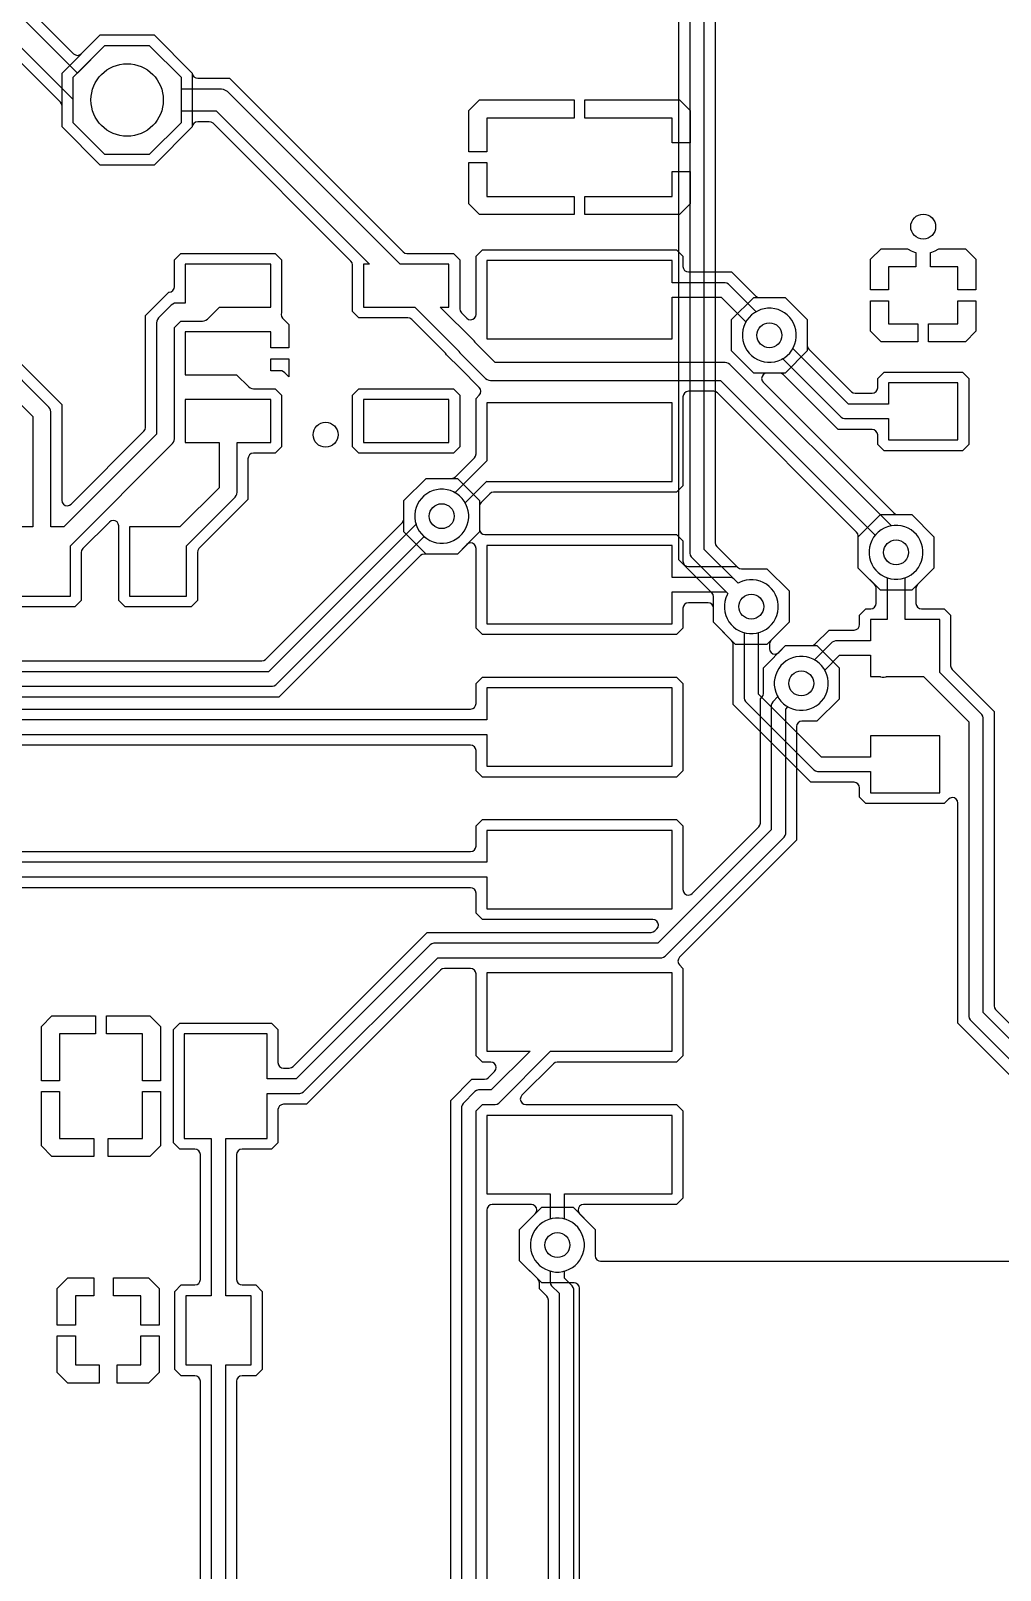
# Model space of a CAD drawing. Header units: millimetres. Extents: x 0 to 52.1, y 0 to 54.3.
# Drawn here: x 10.97 to 24.58, y 21.78 to 43.39 of the extents above; entities that cross this region are included whole.
import ezdxf

# ---------------------------------------------------------------- set-up
doc = ezdxf.new("R2010")
doc.units = ezdxf.units.MM

msp = doc.modelspace()

# ---------------------------------------------------------------- linework, layer by layer
at = {"layer": '16_copper'}
for points in [[(20.574, 45.82), (20.574, 36.205), (20.58, 36.175), (20.596, 36.151), (20.888, 35.859), (20.914, 35.842), (20.942, 35.837), (21.302, 35.837), (21.613, 35.526), (21.613, 35.086), (21.358, 34.832), (21.342, 34.807), (21.336, 34.778), (21.336, 34.716), (21.342, 34.687), (21.359, 34.662), (21.385, 34.645), (21.415, 34.64), (21.444, 34.647), (21.466, 34.662), (21.563, 34.76), (21.923, 34.76), (21.953, 34.766), (21.977, 34.782), (22.173, 34.978), (22.525, 34.978), (22.555, 34.984), (22.58, 35.001), (22.597, 35.027), (22.602, 35.054), (22.602, 35.187), (22.691, 35.276), (22.758, 35.276), (22.788, 35.282), (22.813, 35.299), (22.829, 35.325), (22.835, 35.352), (22.835, 35.565), (22.829, 35.595), (22.812, 35.619), (22.583, 35.848), (22.583, 36.288), (22.894, 36.599), (23.334, 36.599), (23.645, 36.288), (23.645, 35.848), (23.416, 35.619), (23.399, 35.594), (23.393, 35.565), (23.393, 35.352), (23.399, 35.322), (23.417, 35.297), (23.442, 35.281), (23.47, 35.276), (23.791, 35.276), (23.88, 35.187), (23.88, 34.476), (23.886, 34.446), (23.903, 34.422), (24.49, 33.834), (24.49, 29.703), (24.496, 29.674), (24.512, 29.649), (26.831, 27.331)], [(20.218, 45.673), (20.218, 36.055), (20.225, 36.029), (20.239, 36.006), (20.753, 35.492), (20.742, 35.474), (20.723, 35.428), (20.71, 35.38), (20.704, 35.331), (20.704, 35.281), (20.71, 35.232), (20.723, 35.184), (20.742, 35.138), (20.767, 35.095), (20.797, 35.056), (20.832, 35.021), (20.871, 34.991), (20.914, 34.966), (20.96, 34.947), (20.98, 34.942), (20.98, 34.023), (20.987, 33.997), (21.001, 33.974), (21.962, 33.013), (21.985, 32.999), (22.011, 32.992), (22.754, 32.992), (22.754, 32.694), (23.728, 32.694), (23.728, 33.493), (22.754, 33.493), (22.754, 33.195), (22.066, 33.195), (21.184, 34.078), (21.184, 34.942), (21.204, 34.947), (21.25, 34.966), (21.293, 34.991), (21.332, 35.021), (21.367, 35.056), (21.397, 35.095), (21.422, 35.138), (21.441, 35.184), (21.454, 35.232), (21.46, 35.281), (21.46, 35.331), (21.454, 35.38), (21.441, 35.428), (21.422, 35.474), (21.397, 35.517), (21.367, 35.556), (21.332, 35.591), (21.293, 35.621), (21.25, 35.646), (21.204, 35.665), (21.156, 35.678), (21.107, 35.684), (21.057, 35.684), (21.008, 35.678), (20.96, 35.665), (20.914, 35.646), (20.896, 35.635), (20.422, 36.11), (20.422, 45.728)], [(27.197, 26.246), (23.982, 29.461), (23.982, 32.549), (23.976, 32.579), (23.959, 32.604), (23.933, 32.62), (23.903, 32.625), (23.874, 32.618), (23.852, 32.603), (23.791, 32.542), (22.691, 32.542), (22.602, 32.631), (22.602, 32.764), (22.596, 32.793), (22.578, 32.818), (22.553, 32.835), (22.525, 32.84), (21.919, 32.84), (20.828, 33.931), (20.828, 34.778), (20.822, 34.808), (20.806, 34.832), (20.551, 35.086), (20.551, 35.446), (20.545, 35.476), (20.529, 35.5), (20.066, 35.963), (20.066, 45.578)], [(5.582, 34.188), (14.359, 34.188), (14.385, 34.195), (14.408, 34.209), (16.489, 36.289), (16.525, 36.261), (16.568, 36.236), (16.614, 36.217), (16.662, 36.204), (16.711, 36.198), (16.761, 36.198), (16.81, 36.204), (16.858, 36.217), (16.903, 36.236), (16.946, 36.261), (16.986, 36.291), (17.021, 36.326), (17.051, 36.365), (17.076, 36.408), (17.095, 36.454), (17.108, 36.502), (17.114, 36.551), (17.114, 36.601), (17.108, 36.65), (17.095, 36.698), (17.076, 36.744), (17.051, 36.787), (17.021, 36.826), (16.986, 36.861), (16.946, 36.891), (16.903, 36.916), (16.858, 36.935), (16.81, 36.948), (16.761, 36.954), (16.711, 36.954), (16.662, 36.948), (16.614, 36.935), (16.568, 36.916), (16.525, 36.891), (16.486, 36.861), (16.451, 36.826), (16.421, 36.787), (16.396, 36.744), (16.377, 36.698), (16.364, 36.65), (16.358, 36.601), (16.358, 36.551), (16.364, 36.502), (16.375, 36.462), (14.304, 34.392), (5.582, 34.392)], [(5.761, 34.544), (14.209, 34.544), (14.239, 34.55), (14.263, 34.566), (16.183, 36.486), (16.2, 36.511), (16.205, 36.54), (16.205, 36.796), (16.516, 37.107), (16.956, 37.107), (17.266, 36.796), (17.266, 36.356), (16.956, 36.045), (16.492, 36.045), (16.462, 36.039), (16.438, 36.023), (14.451, 34.036), (5.761, 34.036)], [(27.627, 26.319), (24.338, 29.609), (24.338, 33.743), (24.331, 33.768), (24.317, 33.792), (23.728, 34.381), (23.728, 35.124), (23.241, 35.124), (23.241, 35.711), (23.282, 35.728), (23.325, 35.753), (23.364, 35.783), (23.399, 35.818), (23.429, 35.857), (23.454, 35.9), (23.473, 35.946), (23.486, 35.994), (23.492, 36.043), (23.492, 36.093), (23.486, 36.142), (23.473, 36.19), (23.454, 36.236), (23.429, 36.279), (23.399, 36.318), (23.364, 36.353), (23.325, 36.383), (23.282, 36.408), (23.236, 36.427), (23.188, 36.44), (23.139, 36.446), (23.089, 36.446), (23.04, 36.44), (22.992, 36.427), (22.946, 36.408), (22.903, 36.383), (22.864, 36.353), (22.829, 36.318), (22.799, 36.279), (22.774, 36.236), (22.755, 36.19), (22.742, 36.142), (22.736, 36.093), (22.736, 36.043), (22.742, 35.994), (22.755, 35.946), (22.774, 35.9), (22.799, 35.857), (22.829, 35.818), (22.864, 35.783), (22.903, 35.753), (22.946, 35.728), (22.987, 35.711), (22.987, 35.124), (22.754, 35.124), (22.754, 34.826), (22.265, 34.826), (22.239, 34.819), (22.216, 34.806), (21.969, 34.558), (21.951, 34.569), (21.905, 34.588), (21.857, 34.601), (21.808, 34.607), (21.758, 34.607), (21.709, 34.601), (21.661, 34.588), (21.615, 34.569), (21.572, 34.544), (21.533, 34.514), (21.498, 34.479), (21.468, 34.44), (21.443, 34.397), (21.424, 34.351), (21.411, 34.303), (21.405, 34.254), (21.405, 34.204), (21.411, 34.155), (21.424, 34.107), (21.443, 34.061), (21.468, 34.018), (21.498, 33.979), (21.533, 33.944), (21.572, 33.914), (21.615, 33.889), (21.661, 33.87), (21.709, 33.857), (21.758, 33.851), (21.808, 33.851), (21.857, 33.857), (21.905, 33.87), (21.951, 33.889), (21.994, 33.914), (22.033, 33.944), (22.068, 33.979), (22.098, 34.018), (22.123, 34.061), (22.142, 34.107), (22.155, 34.155), (22.161, 34.204), (22.161, 34.254), (22.155, 34.303), (22.142, 34.351), (22.123, 34.397), (22.112, 34.415), (22.32, 34.623), (22.754, 34.623), (22.754, 34.325), (22.89, 34.325), (22.895, 34.322), (22.92, 34.315), (22.947, 34.315), (22.973, 34.322), (22.977, 34.325), (23.497, 34.325), (24.134, 33.687), (24.134, 29.553), (24.141, 29.527), (24.155, 29.504), (27.522, 26.137)], [(18.233, 19.047), (18.233, 25.572), (18.227, 25.602), (18.211, 25.626), (18.106, 25.731), (18.106, 25.816), (18.1, 25.846), (18.084, 25.87), (17.829, 26.124), (17.829, 26.564), (18.14, 26.875), (18.58, 26.875), (18.89, 26.564), (18.89, 26.192), (18.896, 26.163), (18.914, 26.138), (18.939, 26.121), (18.967, 26.116), (27.143, 26.116)], [(18.588, 19.194), (18.588, 25.723), (18.582, 25.748), (18.568, 25.772), (18.461, 25.878), (18.461, 25.98), (18.482, 25.985), (18.527, 26.004), (18.57, 26.029), (18.61, 26.059), (18.645, 26.094), (18.675, 26.134), (18.7, 26.177), (18.719, 26.222), (18.732, 26.27), (18.738, 26.319), (18.738, 26.369), (18.732, 26.418), (18.719, 26.466), (18.7, 26.512), (18.675, 26.555), (18.645, 26.594), (18.61, 26.629), (18.57, 26.659), (18.527, 26.684), (18.482, 26.703), (18.434, 26.716), (18.385, 26.722), (18.335, 26.722), (18.286, 26.716), (18.238, 26.703), (18.192, 26.684), (18.149, 26.659), (18.11, 26.629), (18.075, 26.594), (18.045, 26.555), (18.02, 26.512), (18.001, 26.466), (17.988, 26.418), (17.982, 26.369), (17.982, 26.319), (17.988, 26.27), (18.001, 26.222), (18.02, 26.177), (18.045, 26.134), (18.075, 26.094), (18.11, 26.059), (18.149, 26.029), (18.192, 26.004), (18.238, 25.985), (18.258, 25.98), (18.258, 25.823), (18.265, 25.797), (18.279, 25.774), (18.385, 25.667), (18.385, 19.139)]]:
    msp.add_lwpolyline(points, dxfattribs=at)
for points in [[(11.94, 41.504), (11.405, 42.039), (11.405, 42.797), (11.94, 43.332), (12.698, 43.332), (13.233, 42.797), (13.233, 42.039), (12.698, 41.504)], [(13.081, 42.102), (13.081, 42.734), (12.635, 43.18), (12.003, 43.18), (11.557, 42.734), (11.557, 42.102), (12.003, 41.656), (12.635, 41.656)], [(22.754, 39.753), (22.754, 40.182), (22.903, 40.331), (23.277, 40.331), (23.284, 40.325), (23.327, 40.3), (23.373, 40.281), (23.393, 40.276), (23.393, 40.077), (23.008, 40.077), (23.008, 39.753)], [(23.982, 39.753), (23.982, 40.077), (23.597, 40.077), (23.597, 40.276), (23.617, 40.281), (23.663, 40.3), (23.706, 40.325), (23.713, 40.331), (24.087, 40.331), (24.236, 40.182), (24.236, 39.753)], [(22.945, 37.495), (22.856, 37.584), (22.856, 37.717), (22.85, 37.746), (22.832, 37.771), (22.807, 37.788), (22.779, 37.793), (22.3, 37.793), (21.53, 38.563), (21.504, 38.58), (21.476, 38.585), (21.116, 38.585), (20.805, 38.896), (20.805, 39.336), (21.116, 39.647), (21.556, 39.647), (21.867, 39.336), (21.867, 38.976), (21.873, 38.946), (21.889, 38.922), (22.488, 38.323), (22.513, 38.306), (22.542, 38.301), (22.779, 38.301), (22.809, 38.307), (22.834, 38.324), (22.851, 38.35), (22.856, 38.377), (22.856, 38.509), (22.945, 38.599), (24.045, 38.599), (24.134, 38.509), (24.134, 37.584), (24.045, 37.495)], [(22.903, 39.024), (22.754, 39.173), (22.754, 39.601), (23.008, 39.601), (23.008, 39.278), (23.419, 39.278), (23.419, 39.024)], [(23.571, 39.024), (23.571, 39.278), (23.982, 39.278), (23.982, 39.601), (24.236, 39.601), (24.236, 39.173), (24.087, 39.024)], [(23.008, 37.647), (23.982, 37.647), (23.982, 38.446), (23.008, 38.446), (23.008, 38.148), (22.447, 38.148), (21.665, 38.93), (21.676, 38.948), (21.695, 38.994), (21.708, 39.042), (21.714, 39.091), (21.714, 39.141), (21.708, 39.19), (21.695, 39.238), (21.676, 39.284), (21.651, 39.327), (21.621, 39.366), (21.586, 39.401), (21.547, 39.431), (21.504, 39.456), (21.458, 39.475), (21.41, 39.488), (21.361, 39.494), (21.311, 39.494), (21.262, 39.488), (21.214, 39.475), (21.168, 39.456), (21.125, 39.431), (21.086, 39.401), (21.051, 39.366), (21.021, 39.327), (20.996, 39.284), (20.977, 39.238), (20.964, 39.19), (20.958, 39.141), (20.958, 39.091), (20.964, 39.042), (20.977, 38.994), (20.996, 38.948), (21.021, 38.905), (21.051, 38.866), (21.086, 38.831), (21.125, 38.801), (21.168, 38.776), (21.214, 38.757), (21.262, 38.744), (21.311, 38.738), (21.361, 38.738), (21.41, 38.744), (21.458, 38.757), (21.504, 38.776), (21.522, 38.787), (22.343, 37.965), (22.366, 37.952), (22.392, 37.945), (23.008, 37.945)]]:
    msp.add_lwpolyline(points, close=True, dxfattribs=at)
at = {"layer": '1_copper'}
for points in [[(10.212, 44.422), (11.567, 43.067), (11.592, 43.05), (11.622, 43.044), (11.652, 43.051), (11.675, 43.067), (11.94, 43.332), (12.698, 43.332), (13.234, 42.796), (13.239, 42.769), (13.257, 42.744), (13.282, 42.728), (13.31, 42.723), (13.756, 42.723), (16.192, 40.287), (16.218, 40.27), (16.246, 40.264), (16.899, 40.264), (16.988, 40.175), (16.988, 39.486), (16.994, 39.457), (17.011, 39.432), (17.088, 39.356), (17.113, 39.339), (17.143, 39.333), (17.172, 39.34), (17.197, 39.357), (17.213, 39.383), (17.218, 39.409), (17.218, 40.228), (17.307, 40.317), (20.033, 40.317), (20.122, 40.228), (20.122, 40.081), (20.128, 40.051), (20.146, 40.026), (20.171, 40.01), (20.199, 40.005), (20.806, 40.005), (21.142, 39.669), (21.168, 39.652), (21.196, 39.647), (21.556, 39.647), (21.867, 39.336), (21.867, 38.896), (21.556, 38.585), (21.303, 38.585), (21.273, 38.579), (21.248, 38.562), (21.232, 38.537), (21.227, 38.507), (21.234, 38.477), (21.249, 38.455), (23.083, 36.621), (23.108, 36.604), (23.137, 36.599), (23.334, 36.599), (23.645, 36.288), (23.645, 35.848), (23.334, 35.537), (22.894, 35.537), (22.583, 35.848), (22.583, 36.299), (22.577, 36.329), (22.561, 36.353), (20.608, 38.306), (20.582, 38.323), (20.554, 38.329), (20.199, 38.329), (20.169, 38.323), (20.144, 38.305), (20.128, 38.28), (20.122, 38.252), (20.122, 37.002), (20.033, 36.913), (17.463, 36.913), (17.433, 36.907), (17.409, 36.89), (17.289, 36.77), (17.272, 36.744), (17.266, 36.716), (17.266, 36.394), (17.272, 36.364), (17.29, 36.339), (17.315, 36.323), (17.343, 36.317), (20.033, 36.317), (20.122, 36.228), (20.122, 35.945), (20.128, 35.915), (20.146, 35.89), (20.171, 35.874), (20.199, 35.869), (20.878, 35.869), (20.888, 35.859), (20.914, 35.842), (20.942, 35.837), (21.302, 35.837), (21.613, 35.526), (21.613, 35.086), (21.302, 34.775), (20.862, 34.775), (20.551, 35.086), (20.551, 35.285), (20.545, 35.315), (20.528, 35.34), (20.503, 35.356), (20.475, 35.361), (20.199, 35.361), (20.169, 35.355), (20.144, 35.338), (20.128, 35.312), (20.122, 35.285), (20.122, 35.002), (20.033, 34.913), (17.307, 34.913), (17.218, 35.002), (17.218, 36.123), (17.212, 36.153), (17.194, 36.178), (17.169, 36.195), (17.139, 36.2), (17.109, 36.193), (17.088, 36.177), (16.956, 36.045), (16.516, 36.045), (16.205, 36.356), (16.205, 36.796), (16.516, 37.107), (16.876, 37.107), (16.905, 37.113), (16.93, 37.129), (17.195, 37.395), (17.212, 37.42), (17.218, 37.449), (17.218, 38.228), (17.263, 38.274), (17.28, 38.299), (17.286, 38.329), (17.279, 38.358), (17.263, 38.382), (16.997, 38.648), (16.805, 38.84), (16.805, 38.84), (16.789, 38.864), (16.316, 39.337), (16.29, 39.354), (16.262, 39.36), (15.573, 39.36), (15.484, 39.449), (15.484, 40.102), (15.478, 40.132), (15.461, 40.156), (13.526, 42.091), (13.501, 42.108), (13.472, 42.113), (13.31, 42.113), (13.28, 42.107), (13.255, 42.09), (13.239, 42.064), (13.234, 42.04), (12.698, 41.504), (11.94, 41.504), (11.405, 42.039), (11.405, 42.335), (11.399, 42.365), (11.382, 42.389), (10.768, 43.003)], [(10.019, 43.968), (11.557, 42.43), (11.557, 42.102), (12.003, 41.656), (12.635, 41.656), (13.081, 42.102), (13.081, 42.266), (13.567, 42.266), (15.72, 40.112), (15.636, 40.112), (15.636, 39.512), (16.356, 39.512), (16.977, 38.891), (16.978, 38.889), (16.992, 38.868), (17.351, 38.509), (17.372, 38.495), (17.395, 38.486), (17.419, 38.481), (20.648, 38.481), (22.821, 36.308), (22.799, 36.279), (22.774, 36.236), (22.755, 36.19), (22.742, 36.142), (22.736, 36.093), (22.736, 36.043), (22.742, 35.994), (22.755, 35.946), (22.774, 35.9), (22.799, 35.857), (22.829, 35.818), (22.864, 35.783), (22.903, 35.753), (22.946, 35.728), (22.992, 35.709), (23.04, 35.696), (23.089, 35.69), (23.139, 35.69), (23.188, 35.696), (23.236, 35.709), (23.282, 35.728), (23.325, 35.753), (23.364, 35.783), (23.399, 35.818), (23.429, 35.857), (23.454, 35.9), (23.473, 35.946), (23.486, 35.994), (23.492, 36.043), (23.492, 36.093), (23.486, 36.142), (23.473, 36.19), (23.454, 36.236), (23.429, 36.279), (23.399, 36.318), (23.364, 36.353), (23.325, 36.383), (23.282, 36.408), (23.236, 36.427), (23.188, 36.44), (23.139, 36.446), (23.089, 36.446), (23.048, 36.441), (20.782, 38.707), (20.761, 38.721), (20.738, 38.73), (20.714, 38.735), (17.484, 38.735), (17.204, 39.015), (17.203, 39.018), (17.189, 39.038), (16.716, 39.512), (16.836, 39.512), (16.836, 40.112), (16.152, 40.112), (13.727, 42.536), (13.702, 42.553), (13.674, 42.565), (13.645, 42.57), (13.081, 42.57), (13.081, 42.734), (12.635, 43.18), (12.003, 43.18), (11.621, 42.797), (10.18, 44.238)], [(9.951, 39.593), (11.402, 38.142), (11.402, 36.799), (11.408, 36.77), (11.425, 36.745), (11.451, 36.728), (11.481, 36.723), (11.51, 36.73), (11.532, 36.746), (12.555, 37.768), (12.572, 37.793), (12.577, 37.822), (12.577, 39.393), (12.905, 39.721), (12.907, 39.721), (12.937, 39.727), (12.962, 39.744), (12.978, 39.77), (12.984, 39.797), (12.984, 40.175), (13.073, 40.264), (14.399, 40.264), (14.488, 40.175), (14.488, 39.442), (14.486, 39.437), (14.48, 39.408), (14.486, 39.378), (14.502, 39.355), (14.59, 39.267), (14.59, 38.938), (14.336, 38.938), (14.336, 39.162), (13.136, 39.162), (13.136, 38.562), (13.856, 38.562), (14.026, 38.393), (14.046, 38.379), (14.07, 38.369), (14.094, 38.364), (14.399, 38.364), (14.488, 38.275), (14.488, 37.549), (14.399, 37.46), (14.092, 37.46), (14.062, 37.454), (14.037, 37.436), (14.021, 37.411), (14.015, 37.383), (14.015, 36.808), (13.327, 36.12), (13.311, 36.095), (13.305, 36.066), (13.305, 35.391), (13.216, 35.302), (12.291, 35.302), (12.201, 35.391), (12.201, 36.441), (12.195, 36.47), (12.178, 36.495), (12.153, 36.512), (12.123, 36.517), (12.093, 36.51), (12.071, 36.494), (11.697, 36.12), (11.68, 36.095), (11.675, 36.066), (11.675, 35.391), (11.585, 35.302), (10.66, 35.302)], [(10.723, 35.454), (11.522, 35.454), (11.522, 36.161), (12.955, 37.594), (12.969, 37.615), (12.979, 37.638), (12.984, 37.662), (12.984, 39.225), (13.073, 39.314), (13.378, 39.314), (13.402, 39.319), (13.426, 39.329), (13.446, 39.343), (13.616, 39.512), (14.336, 39.512), (14.336, 40.112), (13.136, 40.112), (13.136, 39.568), (13.008, 39.568), (12.983, 39.564), (12.96, 39.554), (12.939, 39.54), (12.758, 39.359), (12.744, 39.338), (12.734, 39.315), (12.73, 39.29), (12.73, 37.727), (11.43, 36.428), (11.25, 36.428), (11.25, 38.039), (11.245, 38.063), (11.235, 38.086), (11.221, 38.107), (9.74, 39.589)], [(9.56, 39.409), (10.996, 37.974), (10.996, 36.428), (10.723, 36.428)], [(9.333, 31.869), (17.141, 31.869), (17.171, 31.875), (17.196, 31.892), (17.212, 31.918), (17.218, 31.945), (17.218, 32.228), (17.307, 32.317), (20.033, 32.317), (20.122, 32.228), (20.122, 31.334), (20.128, 31.304), (20.146, 31.279), (20.171, 31.262), (20.201, 31.257), (20.231, 31.264), (20.252, 31.28), (21.187, 32.214), (21.203, 32.239), (21.209, 32.268), (21.209, 34.014), (21.23, 34.035), (21.247, 34.061), (21.252, 34.089), (21.252, 34.449), (21.563, 34.76), (22.003, 34.76), (22.314, 34.449), (22.314, 34.009), (22.003, 33.698), (21.793, 33.698), (21.763, 33.692), (21.738, 33.675), (21.722, 33.65), (21.717, 33.622), (21.717, 32.026), (20.075, 30.384), (20.058, 30.358), (20.052, 30.328), (20.059, 30.299), (20.075, 30.276), (20.122, 30.228), (20.122, 29.002), (20.033, 28.913), (18.358, 28.913), (18.329, 28.907), (18.304, 28.89), (17.862, 28.447), (17.845, 28.422), (17.839, 28.392), (17.846, 28.363), (17.863, 28.338), (17.889, 28.322), (17.916, 28.317), (20.033, 28.317), (20.122, 28.228), (20.122, 27.002), (20.033, 26.913), (18.726, 26.913), (18.696, 26.907), (18.671, 26.889), (18.655, 26.864), (18.65, 26.834), (18.657, 26.804), (18.672, 26.783), (18.89, 26.564), (18.89, 26.192), (18.896, 26.163), (18.914, 26.138), (18.939, 26.121), (18.967, 26.116), (34.666, 26.116)], [(13.703, 20.932), (13.703, 24.661), (14.062, 24.661), (14.062, 25.631), (13.703, 25.631), (13.703, 27.842), (14.285, 27.842), (14.285, 28.473), (14.745, 28.473), (14.771, 28.48), (14.794, 28.494), (16.679, 30.378), (19.825, 30.378), (19.851, 30.385), (19.874, 30.399), (21.544, 32.069), (21.558, 32.092), (21.565, 32.118), (21.565, 33.867), (21.597, 33.9), (21.615, 33.889), (21.661, 33.87), (21.709, 33.857), (21.758, 33.851), (21.808, 33.851), (21.857, 33.857), (21.905, 33.87), (21.951, 33.889), (21.994, 33.914), (22.033, 33.944), (22.068, 33.979), (22.098, 34.018), (22.123, 34.061), (22.142, 34.107), (22.155, 34.155), (22.161, 34.204), (22.161, 34.254), (22.155, 34.303), (22.142, 34.351), (22.123, 34.397), (22.098, 34.44), (22.068, 34.479), (22.033, 34.514), (21.994, 34.544), (21.951, 34.569), (21.905, 34.588), (21.857, 34.601), (21.808, 34.607), (21.758, 34.607), (21.709, 34.601), (21.661, 34.588), (21.615, 34.569), (21.572, 34.544), (21.533, 34.514), (21.498, 34.479), (21.468, 34.44), (21.443, 34.397), (21.424, 34.351), (21.411, 34.303), (21.405, 34.254), (21.405, 34.204), (21.411, 34.155), (21.424, 34.107), (21.443, 34.061), (21.454, 34.043), (21.382, 33.971), (21.368, 33.948), (21.361, 33.922), (21.361, 32.173), (19.77, 30.582), (16.624, 30.582), (16.598, 30.575), (16.575, 30.561), (14.69, 28.677), (14.285, 28.677), (14.285, 29.308), (13.12, 29.308), (13.12, 27.842), (13.5, 27.842), (13.5, 25.631), (13.141, 25.631), (13.141, 24.661), (13.5, 24.661), (13.5, 20.932)], [(8.793, 33.869), (17.141, 33.869), (17.171, 33.875), (17.196, 33.892), (17.212, 33.918), (17.218, 33.945), (17.218, 34.228), (17.307, 34.317), (20.033, 34.317), (20.122, 34.228), (20.122, 33.002), (20.033, 32.913), (17.307, 32.913), (17.218, 33.002), (17.218, 33.285), (17.212, 33.315), (17.194, 33.34), (17.169, 33.356), (17.141, 33.361), (9.035, 33.361)], [(8.94, 33.513), (17.37, 33.513), (17.37, 33.065), (19.97, 33.065), (19.97, 34.165), (17.37, 34.165), (17.37, 33.717), (8.885, 33.717)], [(9.48, 31.513), (17.37, 31.513), (17.37, 31.065), (19.97, 31.065), (19.97, 32.165), (17.37, 32.165), (17.37, 31.717), (9.425, 31.717)], [(13.348, 21.161), (13.348, 24.432), (13.342, 24.462), (13.324, 24.487), (13.299, 24.503), (13.271, 24.509), (13.078, 24.509), (12.989, 24.598), (12.989, 25.694), (13.078, 25.784), (13.271, 25.784), (13.301, 25.79), (13.326, 25.807), (13.342, 25.832), (13.348, 25.86), (13.348, 27.614), (13.342, 27.643), (13.324, 27.668), (13.299, 27.685), (13.271, 27.69), (13.057, 27.69), (12.968, 27.779), (12.968, 29.371), (13.057, 29.46), (14.348, 29.46), (14.437, 29.371), (14.437, 28.905), (14.443, 28.875), (14.46, 28.85), (14.486, 28.834), (14.513, 28.829), (14.595, 28.829), (14.625, 28.835), (14.649, 28.851), (16.532, 30.734), (19.675, 30.734), (19.705, 30.74), (19.729, 30.756), (19.755, 30.783), (19.772, 30.808), (19.778, 30.838), (19.771, 30.867), (19.754, 30.892), (19.728, 30.908), (19.701, 30.913), (17.307, 30.913), (17.218, 31.002), (17.218, 31.285), (17.212, 31.315), (17.194, 31.34), (17.169, 31.356), (17.141, 31.361), (9.575, 31.361)], [(16.862, 19.275), (16.862, 28.375), (17.16, 28.673), (17.337, 28.673), (17.367, 28.679), (17.391, 28.695), (17.478, 28.783), (17.495, 28.808), (17.501, 28.838), (17.494, 28.867), (17.477, 28.892), (17.451, 28.908), (17.424, 28.913), (17.307, 28.913), (17.218, 29.002), (17.218, 30.15), (17.212, 30.18), (17.194, 30.205), (17.169, 30.221), (17.141, 30.226), (16.774, 30.226), (16.744, 30.22), (16.72, 30.204), (14.837, 28.321), (14.513, 28.321), (14.484, 28.315), (14.459, 28.298), (14.442, 28.272), (14.437, 28.245), (14.437, 27.779), (14.348, 27.69), (13.932, 27.69), (13.902, 27.684), (13.877, 27.667), (13.861, 27.641), (13.856, 27.614), (13.856, 25.86), (13.862, 25.83), (13.879, 25.805), (13.904, 25.789), (13.932, 25.784), (14.125, 25.784), (14.214, 25.694), (14.214, 24.598), (14.125, 24.509), (13.932, 24.509), (13.902, 24.502), (13.877, 24.485), (13.861, 24.46), (13.856, 24.432), (13.856, 21.161)], [(17.218, 19.422), (17.218, 28.228), (17.307, 28.317), (17.487, 28.317), (17.513, 28.324), (17.536, 28.338), (18.264, 29.065), (19.97, 29.065), (19.97, 30.165), (17.37, 30.165), (17.37, 29.065), (17.976, 29.065), (17.432, 28.521), (17.251, 28.521), (17.226, 28.514), (17.202, 28.5), (17.035, 28.333), (17.021, 28.309), (17.014, 28.284), (17.014, 19.367)], [(18.669, 19.12), (18.669, 25.737), (18.663, 25.767), (18.646, 25.792), (18.62, 25.808), (18.593, 25.814), (18.14, 25.814), (17.829, 26.124), (17.829, 26.564), (18.048, 26.783), (18.065, 26.808), (18.07, 26.838), (18.064, 26.867), (18.046, 26.892), (18.02, 26.908), (17.994, 26.913), (17.446, 26.913), (17.416, 26.907), (17.391, 26.889), (17.375, 26.864), (17.37, 26.836), (17.37, 19.517)]]:
    msp.add_lwpolyline(points, dxfattribs=at)
for points in [[(17.116, 41.691), (17.116, 42.27), (17.265, 42.419), (18.594, 42.419), (18.594, 42.165), (17.37, 42.165), (17.37, 41.691)], [(19.97, 41.818), (19.97, 42.165), (18.746, 42.165), (18.746, 42.419), (20.075, 42.419), (20.224, 42.27), (20.224, 41.818)], [(17.265, 40.811), (17.116, 40.96), (17.116, 41.539), (17.37, 41.539), (17.37, 41.065), (18.594, 41.065), (18.594, 40.811)], [(18.746, 40.811), (18.746, 41.065), (19.97, 41.065), (19.97, 41.412), (20.224, 41.412), (20.224, 40.96), (20.075, 40.811)], [(19.97, 40.165), (17.37, 40.165), (17.37, 39.065), (19.97, 39.065), (19.97, 39.649), (20.659, 39.649), (21.007, 39.302), (20.996, 39.284), (20.977, 39.238), (20.964, 39.19), (20.958, 39.141), (20.958, 39.091), (20.964, 39.042), (20.977, 38.994), (20.996, 38.948), (21.021, 38.905), (21.051, 38.866), (21.086, 38.831), (21.125, 38.801), (21.168, 38.776), (21.214, 38.757), (21.262, 38.744), (21.311, 38.738), (21.361, 38.738), (21.41, 38.744), (21.458, 38.757), (21.504, 38.776), (21.547, 38.801), (21.586, 38.831), (21.621, 38.866), (21.651, 38.905), (21.676, 38.948), (21.695, 38.994), (21.708, 39.042), (21.714, 39.091), (21.714, 39.141), (21.708, 39.19), (21.695, 39.238), (21.676, 39.284), (21.651, 39.327), (21.621, 39.366), (21.586, 39.401), (21.547, 39.431), (21.504, 39.456), (21.458, 39.475), (21.41, 39.488), (21.361, 39.494), (21.311, 39.494), (21.262, 39.488), (21.214, 39.475), (21.168, 39.456), (21.15, 39.445), (20.763, 39.832), (20.74, 39.846), (20.714, 39.853), (19.97, 39.853)], [(14.336, 38.786), (14.59, 38.786), (14.59, 38.533), (14.533, 38.59), (14.512, 38.604), (14.489, 38.614), (14.464, 38.618), (14.336, 38.618)], [(15.573, 37.46), (15.484, 37.549), (15.484, 38.275), (15.573, 38.364), (16.899, 38.364), (16.988, 38.275), (16.988, 37.549), (16.899, 37.46)], [(13.849, 36.864), (13.858, 36.887), (13.863, 36.911), (13.863, 37.612), (14.336, 37.612), (14.336, 38.212), (13.136, 38.212), (13.136, 37.612), (13.609, 37.612), (13.609, 36.976), (13.061, 36.428), (12.354, 36.428), (12.354, 35.454), (13.153, 35.454), (13.153, 36.161), (13.835, 36.843)], [(16.836, 38.212), (15.636, 38.212), (15.636, 37.612), (16.836, 37.612)], [(16.81, 36.204), (16.858, 36.217), (16.903, 36.236), (16.946, 36.261), (16.986, 36.291), (17.021, 36.326), (17.051, 36.365), (17.076, 36.408), (17.095, 36.454), (17.108, 36.502), (17.114, 36.551), (17.114, 36.601), (17.108, 36.65), (17.095, 36.698), (17.076, 36.744), (17.065, 36.762), (17.37, 37.067), (17.37, 37.065), (19.97, 37.065), (19.97, 38.165), (17.37, 38.165), (17.37, 37.354), (16.922, 36.905), (16.903, 36.916), (16.858, 36.935), (16.81, 36.948), (16.761, 36.954), (16.711, 36.954), (16.662, 36.948), (16.614, 36.935), (16.568, 36.916), (16.525, 36.891), (16.486, 36.861), (16.451, 36.826), (16.421, 36.787), (16.396, 36.744), (16.377, 36.698), (16.364, 36.65), (16.358, 36.601), (16.358, 36.551), (16.364, 36.502), (16.377, 36.454), (16.396, 36.408), (16.421, 36.365), (16.451, 36.326), (16.486, 36.291), (16.525, 36.261), (16.568, 36.236), (16.614, 36.217), (16.662, 36.204), (16.711, 36.198), (16.761, 36.198)], [(19.97, 36.165), (17.37, 36.165), (17.37, 35.065), (19.97, 35.065), (19.97, 35.513), (20.731, 35.513), (20.753, 35.492), (20.742, 35.474), (20.723, 35.428), (20.71, 35.38), (20.704, 35.331), (20.704, 35.281), (20.71, 35.232), (20.723, 35.184), (20.742, 35.138), (20.767, 35.095), (20.797, 35.056), (20.832, 35.021), (20.871, 34.991), (20.914, 34.966), (20.96, 34.947), (21.008, 34.934), (21.057, 34.928), (21.107, 34.928), (21.156, 34.934), (21.204, 34.947), (21.25, 34.966), (21.293, 34.991), (21.332, 35.021), (21.367, 35.056), (21.397, 35.095), (21.422, 35.138), (21.441, 35.184), (21.454, 35.232), (21.46, 35.281), (21.46, 35.331), (21.454, 35.38), (21.441, 35.428), (21.422, 35.474), (21.397, 35.517), (21.367, 35.556), (21.332, 35.591), (21.293, 35.621), (21.25, 35.646), (21.204, 35.665), (21.156, 35.678), (21.107, 35.684), (21.057, 35.684), (21.008, 35.678), (20.96, 35.665), (20.914, 35.646), (20.896, 35.635), (20.835, 35.696), (20.812, 35.71), (20.786, 35.717), (19.97, 35.717)], [(11.115, 28.651), (11.115, 29.413), (11.264, 29.562), (11.875, 29.562), (11.875, 29.308), (11.369, 29.308), (11.369, 28.651)], [(12.534, 28.651), (12.534, 29.308), (12.028, 29.308), (12.028, 29.562), (12.639, 29.562), (12.788, 29.413), (12.788, 28.651)], [(11.264, 27.588), (11.115, 27.737), (11.115, 28.499), (11.369, 28.499), (11.369, 27.842), (11.85, 27.842), (11.85, 27.588)], [(12.053, 27.588), (12.053, 27.842), (12.534, 27.842), (12.534, 28.499), (12.788, 28.499), (12.788, 27.737), (12.639, 27.588)], [(18.434, 25.972), (18.482, 25.985), (18.527, 26.004), (18.57, 26.029), (18.61, 26.059), (18.645, 26.094), (18.675, 26.134), (18.7, 26.177), (18.719, 26.222), (18.732, 26.27), (18.738, 26.319), (18.738, 26.369), (18.732, 26.418), (18.719, 26.466), (18.7, 26.512), (18.675, 26.555), (18.645, 26.594), (18.61, 26.629), (18.57, 26.659), (18.527, 26.684), (18.482, 26.703), (18.461, 26.708), (18.461, 27.065), (19.97, 27.065), (19.97, 28.165), (17.37, 28.165), (17.37, 27.065), (18.258, 27.065), (18.258, 26.708), (18.238, 26.703), (18.192, 26.684), (18.149, 26.659), (18.11, 26.629), (18.075, 26.594), (18.045, 26.555), (18.02, 26.512), (18.001, 26.466), (17.988, 26.418), (17.982, 26.369), (17.982, 26.319), (17.988, 26.27), (18.001, 26.222), (18.02, 26.177), (18.045, 26.134), (18.075, 26.094), (18.11, 26.059), (18.149, 26.029), (18.192, 26.004), (18.238, 25.985), (18.286, 25.972), (18.335, 25.966), (18.385, 25.966)], [(11.338, 25.222), (11.338, 25.736), (11.487, 25.885), (11.85, 25.885), (11.85, 25.631), (11.592, 25.631), (11.592, 25.222)], [(12.513, 25.222), (12.513, 25.631), (12.129, 25.631), (12.129, 25.885), (12.618, 25.885), (12.767, 25.736), (12.767, 25.222)], [(11.487, 24.407), (11.338, 24.556), (11.338, 25.07), (11.592, 25.07), (11.592, 24.661), (11.925, 24.661), (11.925, 24.407)], [(12.179, 24.407), (12.179, 24.661), (12.513, 24.661), (12.513, 25.07), (12.767, 25.07), (12.767, 24.556), (12.618, 24.407)]]:
    msp.add_lwpolyline(points, close=True, dxfattribs=at)
at = {"layer": 'drills_PTH'}
msp.add_circle((12.319, 42.418), 0.508, dxfattribs=at)
at = {"layer": 'drills_via_1_16'}
for centre in [(23.495, 40.64), (21.336, 39.116), (15.105, 37.719), (16.736, 36.576), (23.114, 36.068), (21.082, 35.306), (21.783, 34.229), (18.36, 26.344)]:
    msp.add_circle(centre, 0.175, dxfattribs=at)

doc.saveas('drawing.dxf')
